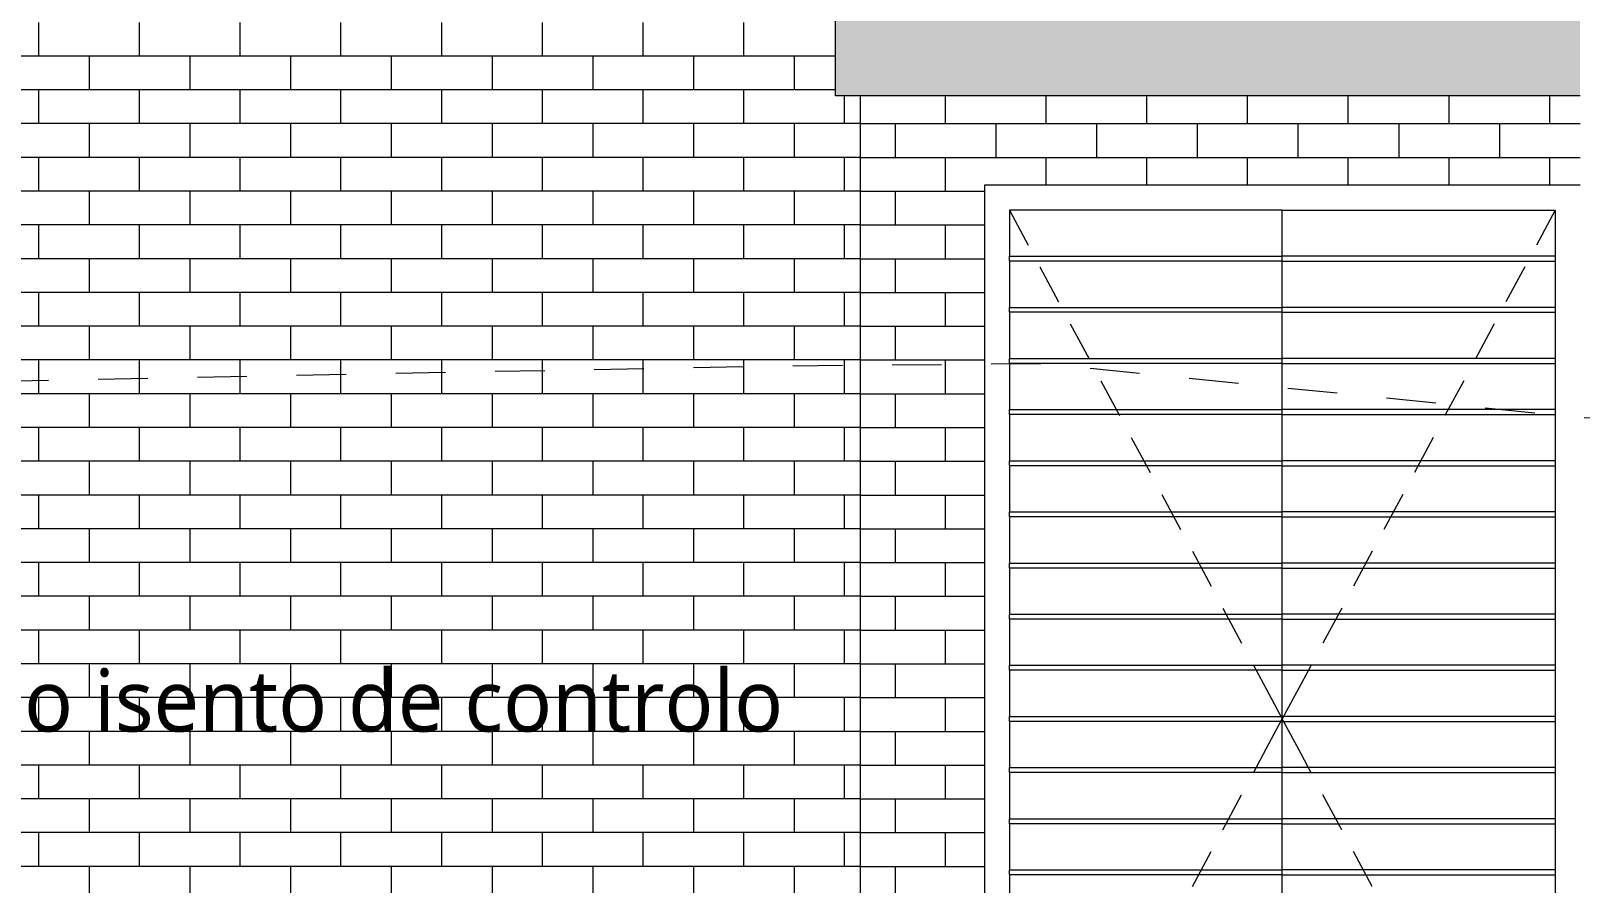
# Model space of a CAD drawing. Header units: metres. Extents: x -111189 to -108577, y -72951 to -72647.
# Drawn here: x -108987.712 to -108984.591, y -72946.713 to -72944.997 of the extents above; entities that cross this region are included whole.
import ezdxf

# ---------------------------------------------------------------- set-up
doc = ezdxf.new("R2010")
doc.units = ezdxf.units.M
doc.header["$MEASUREMENT"] = 0
doc.linetypes.add('Hidden Line', pattern=[0.13, 0.08, -0.05])
for name, color, linetype in [('00 - TEXTO GERAL', 7, 'Continuous'), ('02 - ESTRADAS', 7, 'Continuous'), ('03 - LAJES', 7, 'Continuous'), ('12 - COTAS GERAIS', 7, 'Continuous')]:
    doc.layers.add(name, color=color, linetype=linetype)
doc.styles.add('ESTILO_GERADO_2', font='malgunsl.ttf')
doc.styles.add('ESTILO_GERADO_7', font='')
doc.styles.get('ESTILO_GERADO_7').set_extended_font_data('Helvetica')
doc.dimstyles.new('ESTILO_GERADO__5', dxfattribs={"dimtxt": 0.15, "dimasz": 0.114, "dimexe": 0.18, "dimexo": 0.0625, "dimgap": 0, "dimtad": 1, "dimzin": 0, "dimdsep": 46, "dimtxsty": 'ESTILO_GERADO_7', "dimblk": 'ARROWHEAD_2', "dimblk1": 'ARROWHEAD_2', "dimblk2": 'ARROWHEAD_2', "dimcen": 0.09, "dimse1": 1, "dimse2": 1, "dimclrd": 7, "dimclre": 7, "dimclrt": 7, "dimadec": 0, "dimazin": 0, "dimtfac": 1, "dimtdec": 4, "dimtmove": 0, "dimatfit": 3, "dimfxl": 1, "dimtolj": 1, "dimtzin": 0, "dimarcsym": 0})

# ---------------------------------------------------------------- blocks, each defined once
blk = doc.blocks.new('*X567', base_point=(-108818.3944, -72944.7073))
at = {"color": 254, "linetype": 'Continuous', "lineweight": 13}
for p, q in [((-108987.6964, -72945.0473), (-108987.6964, -72944.9793)), ((-108987.4934, -72945.0473), (-108987.4934, -72944.9793)), ((-108987.2904, -72945.0473), (-108987.2904, -72944.9793)), ((-108987.0874, -72945.0473), (-108987.0874, -72944.9793)), ((-108986.8844, -72945.0473), (-108986.8844, -72944.9793)), ((-108986.6814, -72945.0473), (-108986.6814, -72944.9793)), ((-108986.4784, -72945.0473), (-108986.4784, -72944.9793)), ((-108986.2754, -72945.0473), (-108986.2754, -72944.9793)), ((-108987.6964, -72945.0473), (-108987.8994, -72945.0473)), ((-108987.4934, -72945.0473), (-108987.6964, -72945.0473)), ((-108987.5949, -72945.0473), (-108987.5949, -72945.1153)), ((-108987.2904, -72945.0473), (-108987.4934, -72945.0473)), ((-108987.3919, -72945.0473), (-108987.3919, -72945.1153)), ((-108987.0874, -72945.0473), (-108987.2904, -72945.0473)), ((-108987.1889, -72945.0473), (-108987.1889, -72945.1153)), ((-108986.8844, -72945.0473), (-108987.0874, -72945.0473)), ((-108986.9859, -72945.0473), (-108986.9859, -72945.1153)), ((-108986.6814, -72945.0473), (-108986.8844, -72945.0473)), ((-108986.7829, -72945.0473), (-108986.7829, -72945.1153)), ((-108986.4784, -72945.0473), (-108986.6814, -72945.0473)), ((-108986.5799, -72945.0473), (-108986.5799, -72945.1153)), ((-108986.2754, -72945.0473), (-108986.4784, -72945.0473)), ((-108986.3769, -72945.0473), (-108986.3769, -72945.1153)), ((-108986.0905, -72945.0473), (-108986.2754, -72945.0473)), ((-108986.1739, -72945.0473), (-108986.1739, -72945.1153)), ((-108987.6964, -72945.1153), (-108987.8994, -72945.1153)), ((-108987.4934, -72945.1153), (-108987.6964, -72945.1153)), ((-108987.6964, -72945.1833), (-108987.6964, -72945.1153)), ((-108987.2904, -72945.1153), (-108987.4934, -72945.1153)), ((-108987.4934, -72945.1833), (-108987.4934, -72945.1153)), ((-108987.0874, -72945.1153), (-108987.2904, -72945.1153)), ((-108987.2904, -72945.1833), (-108987.2904, -72945.1153)), ((-108986.8844, -72945.1153), (-108987.0874, -72945.1153)), ((-108987.0874, -72945.1833), (-108987.0874, -72945.1153)), ((-108986.6814, -72945.1153), (-108986.8844, -72945.1153)), ((-108986.8844, -72945.1833), (-108986.8844, -72945.1153)), ((-108986.4784, -72945.1153), (-108986.6814, -72945.1153)), ((-108986.6814, -72945.1833), (-108986.6814, -72945.1153)), ((-108986.2754, -72945.1153), (-108986.4784, -72945.1153)), ((-108986.4784, -72945.1833), (-108986.4784, -72945.1153)), ((-108986.0905, -72945.1153), (-108986.2754, -72945.1153)), ((-108986.2754, -72945.1833), (-108986.2754, -72945.1153)), ((-108986.0724, -72945.1833), (-108986.0724, -72945.1273)), ((-108987.6964, -72945.1833), (-108987.8994, -72945.1833)), ((-108987.4934, -72945.1833), (-108987.6964, -72945.1833)), ((-108987.5949, -72945.1833), (-108987.5949, -72945.2513)), ((-108987.2904, -72945.1833), (-108987.4934, -72945.1833)), ((-108987.3919, -72945.1833), (-108987.3919, -72945.2513)), ((-108987.0874, -72945.1833), (-108987.2904, -72945.1833)), ((-108987.1889, -72945.1833), (-108987.1889, -72945.2513)), ((-108986.8844, -72945.1833), (-108987.0874, -72945.1833)), ((-108986.9859, -72945.1833), (-108986.9859, -72945.2513)), ((-108986.6814, -72945.1833), (-108986.8844, -72945.1833)), ((-108986.7829, -72945.1833), (-108986.7829, -72945.2513)), ((-108986.4784, -72945.1833), (-108986.6814, -72945.1833)), ((-108986.5799, -72945.1833), (-108986.5799, -72945.2513)), ((-108986.2754, -72945.1833), (-108986.4784, -72945.1833)), ((-108986.3769, -72945.1833), (-108986.3769, -72945.2513)), ((-108986.0724, -72945.1833), (-108986.2754, -72945.1833)), ((-108986.1739, -72945.1833), (-108986.1739, -72945.2513)), ((-108986.0405, -72945.1833), (-108986.0724, -72945.1833)), ((-108987.6964, -72945.2513), (-108987.8994, -72945.2513)), ((-108987.4934, -72945.2513), (-108987.6964, -72945.2513)), ((-108987.6964, -72945.3193), (-108987.6964, -72945.2513)), ((-108987.2904, -72945.2513), (-108987.4934, -72945.2513)), ((-108987.4934, -72945.3193), (-108987.4934, -72945.2513)), ((-108987.0874, -72945.2513), (-108987.2904, -72945.2513)), ((-108987.2904, -72945.3193), (-108987.2904, -72945.2513)), ((-108986.8844, -72945.2513), (-108987.0874, -72945.2513)), ((-108987.0874, -72945.3193), (-108987.0874, -72945.2513)), ((-108986.6814, -72945.2513), (-108986.8844, -72945.2513)), ((-108986.8844, -72945.3193), (-108986.8844, -72945.2513)), ((-108986.4784, -72945.2513), (-108986.6814, -72945.2513)), ((-108986.6814, -72945.3193), (-108986.6814, -72945.2513)), ((-108986.2754, -72945.2513), (-108986.4784, -72945.2513)), ((-108986.4784, -72945.3193), (-108986.4784, -72945.2513)), ((-108986.0724, -72945.2513), (-108986.2754, -72945.2513)), ((-108986.2754, -72945.3193), (-108986.2754, -72945.2513)), ((-108986.0405, -72945.2513), (-108986.0724, -72945.2513)), ((-108986.0724, -72945.3193), (-108986.0724, -72945.2513)), ((-108987.6964, -72945.3193), (-108987.8994, -72945.3193)), ((-108987.4934, -72945.3193), (-108987.6964, -72945.3193)), ((-108987.5949, -72945.3193), (-108987.5949, -72945.3873)), ((-108987.2904, -72945.3193), (-108987.4934, -72945.3193)), ((-108987.3919, -72945.3193), (-108987.3919, -72945.3873)), ((-108987.0874, -72945.3193), (-108987.2904, -72945.3193)), ((-108987.1889, -72945.3193), (-108987.1889, -72945.3873)), ((-108986.8844, -72945.3193), (-108987.0874, -72945.3193)), ((-108986.9859, -72945.3193), (-108986.9859, -72945.3873)), ((-108986.6814, -72945.3193), (-108986.8844, -72945.3193)), ((-108986.7829, -72945.3193), (-108986.7829, -72945.3873)), ((-108986.4784, -72945.3193), (-108986.6814, -72945.3193)), ((-108986.5799, -72945.3193), (-108986.5799, -72945.3873)), ((-108986.2754, -72945.3193), (-108986.4784, -72945.3193)), ((-108986.3769, -72945.3193), (-108986.3769, -72945.3873)), ((-108986.0724, -72945.3193), (-108986.2754, -72945.3193)), ((-108986.1739, -72945.3193), (-108986.1739, -72945.3873)), ((-108986.0405, -72945.3193), (-108986.0724, -72945.3193)), ((-108987.6964, -72945.3873), (-108987.8994, -72945.3873)), ((-108987.4934, -72945.3873), (-108987.6964, -72945.3873)), ((-108987.6964, -72945.4553), (-108987.6964, -72945.3873)), ((-108987.2904, -72945.3873), (-108987.4934, -72945.3873)), ((-108987.4934, -72945.4553), (-108987.4934, -72945.3873)), ((-108987.0874, -72945.3873), (-108987.2904, -72945.3873)), ((-108987.2904, -72945.4553), (-108987.2904, -72945.3873)), ((-108986.8844, -72945.3873), (-108987.0874, -72945.3873)), ((-108987.0874, -72945.4553), (-108987.0874, -72945.3873)), ((-108986.6814, -72945.3873), (-108986.8844, -72945.3873)), ((-108986.8844, -72945.4553), (-108986.8844, -72945.3873)), ((-108986.4784, -72945.3873), (-108986.6814, -72945.3873)), ((-108986.6814, -72945.4553), (-108986.6814, -72945.3873)), ((-108986.2754, -72945.3873), (-108986.4784, -72945.3873)), ((-108986.4784, -72945.4553), (-108986.4784, -72945.3873)), ((-108986.0724, -72945.3873), (-108986.2754, -72945.3873)), ((-108986.2754, -72945.4553), (-108986.2754, -72945.3873)), ((-108986.0405, -72945.3873), (-108986.0724, -72945.3873)), ((-108986.0724, -72945.4553), (-108986.0724, -72945.3873)), ((-108987.6964, -72945.4553), (-108987.8994, -72945.4553)), ((-108987.4934, -72945.4553), (-108987.6964, -72945.4553)), ((-108987.5949, -72945.4553), (-108987.5949, -72945.5233)), ((-108987.2904, -72945.4553), (-108987.4934, -72945.4553)), ((-108987.3919, -72945.4553), (-108987.3919, -72945.5233)), ((-108987.0874, -72945.4553), (-108987.2904, -72945.4553)), ((-108987.1889, -72945.4553), (-108987.1889, -72945.5233)), ((-108986.8844, -72945.4553), (-108987.0874, -72945.4553)), ((-108986.9859, -72945.4553), (-108986.9859, -72945.5233)), ((-108986.6814, -72945.4553), (-108986.8844, -72945.4553)), ((-108986.7829, -72945.4553), (-108986.7829, -72945.5233)), ((-108986.4784, -72945.4553), (-108986.6814, -72945.4553)), ((-108986.5799, -72945.4553), (-108986.5799, -72945.5233)), ((-108986.2754, -72945.4553), (-108986.4784, -72945.4553)), ((-108986.3769, -72945.4553), (-108986.3769, -72945.5233)), ((-108986.0724, -72945.4553), (-108986.2754, -72945.4553)), ((-108986.1739, -72945.4553), (-108986.1739, -72945.5233)), ((-108986.0405, -72945.4553), (-108986.0724, -72945.4553)), ((-108987.6964, -72945.5233), (-108987.8994, -72945.5233)), ((-108987.4934, -72945.5233), (-108987.6964, -72945.5233)), ((-108987.6964, -72945.5913), (-108987.6964, -72945.5233)), ((-108987.2904, -72945.5233), (-108987.4934, -72945.5233)), ((-108987.4934, -72945.5913), (-108987.4934, -72945.5233)), ((-108987.0874, -72945.5233), (-108987.2904, -72945.5233)), ((-108987.2904, -72945.5913), (-108987.2904, -72945.5233)), ((-108986.8844, -72945.5233), (-108987.0874, -72945.5233)), ((-108987.0874, -72945.5913), (-108987.0874, -72945.5233)), ((-108986.6814, -72945.5233), (-108986.8844, -72945.5233)), ((-108986.8844, -72945.5913), (-108986.8844, -72945.5233)), ((-108986.4784, -72945.5233), (-108986.6814, -72945.5233)), ((-108986.6814, -72945.5913), (-108986.6814, -72945.5233)), ((-108986.2754, -72945.5233), (-108986.4784, -72945.5233)), ((-108986.4784, -72945.5913), (-108986.4784, -72945.5233)), ((-108986.0724, -72945.5233), (-108986.2754, -72945.5233)), ((-108986.2754, -72945.5913), (-108986.2754, -72945.5233)), ((-108986.0405, -72945.5233), (-108986.0724, -72945.5233)), ((-108986.0724, -72945.5913), (-108986.0724, -72945.5233)), ((-108987.6964, -72945.5913), (-108987.8994, -72945.5913)), ((-108987.4934, -72945.5913), (-108987.6964, -72945.5913)), ((-108987.5949, -72945.5913), (-108987.5949, -72945.6593)), ((-108987.2904, -72945.5913), (-108987.4934, -72945.5913)), ((-108987.3919, -72945.5913), (-108987.3919, -72945.6593)), ((-108987.0874, -72945.5913), (-108987.2904, -72945.5913)), ((-108987.1889, -72945.5913), (-108987.1889, -72945.6593)), ((-108986.8844, -72945.5913), (-108987.0874, -72945.5913)), ((-108986.9859, -72945.5913), (-108986.9859, -72945.6593)), ((-108986.6814, -72945.5913), (-108986.8844, -72945.5913)), ((-108986.7829, -72945.5913), (-108986.7829, -72945.6593)), ((-108986.4784, -72945.5913), (-108986.6814, -72945.5913)), ((-108986.5799, -72945.5913), (-108986.5799, -72945.6593)), ((-108986.2754, -72945.5913), (-108986.4784, -72945.5913)), ((-108986.3769, -72945.5913), (-108986.3769, -72945.6593)), ((-108986.0724, -72945.5913), (-108986.2754, -72945.5913)), ((-108986.1739, -72945.5913), (-108986.1739, -72945.6593)), ((-108986.0405, -72945.5913), (-108986.0724, -72945.5913)), ((-108987.6964, -72945.6593), (-108987.8994, -72945.6593)), ((-108987.4934, -72945.6593), (-108987.6964, -72945.6593)), ((-108987.6964, -72945.7273), (-108987.6964, -72945.6593)), ((-108987.2904, -72945.6593), (-108987.4934, -72945.6593)), ((-108987.4934, -72945.7273), (-108987.4934, -72945.6593)), ((-108987.0874, -72945.6593), (-108987.2904, -72945.6593)), ((-108987.2904, -72945.7273), (-108987.2904, -72945.6593)), ((-108986.8844, -72945.6593), (-108987.0874, -72945.6593)), ((-108987.0874, -72945.7273), (-108987.0874, -72945.6593)), ((-108986.6814, -72945.6593), (-108986.8844, -72945.6593)), ((-108986.8844, -72945.7273), (-108986.8844, -72945.6593)), ((-108986.4784, -72945.6593), (-108986.6814, -72945.6593)), ((-108986.6814, -72945.7273), (-108986.6814, -72945.6593)), ((-108986.2754, -72945.6593), (-108986.4784, -72945.6593)), ((-108986.4784, -72945.7273), (-108986.4784, -72945.6593)), ((-108986.0724, -72945.6593), (-108986.2754, -72945.6593)), ((-108986.2754, -72945.7273), (-108986.2754, -72945.6593)), ((-108986.0405, -72945.6593), (-108986.0724, -72945.6593)), ((-108986.0724, -72945.7273), (-108986.0724, -72945.6593)), ((-108987.6964, -72945.7273), (-108987.8994, -72945.7273)), ((-108987.4934, -72945.7273), (-108987.6964, -72945.7273)), ((-108987.5949, -72945.7273), (-108987.5949, -72945.7953)), ((-108987.2904, -72945.7273), (-108987.4934, -72945.7273)), ((-108987.3919, -72945.7273), (-108987.3919, -72945.7953)), ((-108987.0874, -72945.7273), (-108987.2904, -72945.7273)), ((-108987.1889, -72945.7273), (-108987.1889, -72945.7953)), ((-108986.8844, -72945.7273), (-108987.0874, -72945.7273)), ((-108986.9859, -72945.7273), (-108986.9859, -72945.7953)), ((-108986.6814, -72945.7273), (-108986.8844, -72945.7273)), ((-108986.7829, -72945.7273), (-108986.7829, -72945.7953)), ((-108986.4784, -72945.7273), (-108986.6814, -72945.7273)), ((-108986.5799, -72945.7273), (-108986.5799, -72945.7953)), ((-108986.2754, -72945.7273), (-108986.4784, -72945.7273)), ((-108986.3769, -72945.7273), (-108986.3769, -72945.7953)), ((-108986.0724, -72945.7273), (-108986.2754, -72945.7273)), ((-108986.1739, -72945.7273), (-108986.1739, -72945.7953)), ((-108986.0405, -72945.7273), (-108986.0724, -72945.7273)), ((-108987.6964, -72945.7953), (-108987.8994, -72945.7953)), ((-108987.4934, -72945.7953), (-108987.6964, -72945.7953)), ((-108987.6964, -72945.8633), (-108987.6964, -72945.7953)), ((-108987.2904, -72945.7953), (-108987.4934, -72945.7953)), ((-108987.4934, -72945.8633), (-108987.4934, -72945.7953)), ((-108987.0874, -72945.7953), (-108987.2904, -72945.7953)), ((-108987.2904, -72945.8633), (-108987.2904, -72945.7953)), ((-108986.8844, -72945.7953), (-108987.0874, -72945.7953)), ((-108987.0874, -72945.8633), (-108987.0874, -72945.7953)), ((-108986.6814, -72945.7953), (-108986.8844, -72945.7953)), ((-108986.8844, -72945.8633), (-108986.8844, -72945.7953)), ((-108986.4784, -72945.7953), (-108986.6814, -72945.7953)), ((-108986.6814, -72945.8633), (-108986.6814, -72945.7953)), ((-108986.2754, -72945.7953), (-108986.4784, -72945.7953)), ((-108986.4784, -72945.8633), (-108986.4784, -72945.7953)), ((-108986.0724, -72945.7953), (-108986.2754, -72945.7953)), ((-108986.2754, -72945.8633), (-108986.2754, -72945.7953)), ((-108986.0405, -72945.7953), (-108986.0724, -72945.7953)), ((-108986.0724, -72945.8633), (-108986.0724, -72945.7953)), ((-108987.6964, -72945.8633), (-108987.8994, -72945.8633)), ((-108987.4934, -72945.8633), (-108987.6964, -72945.8633)), ((-108987.5949, -72945.8633), (-108987.5949, -72945.9313)), ((-108987.2904, -72945.8633), (-108987.4934, -72945.8633)), ((-108987.3919, -72945.8633), (-108987.3919, -72945.9313)), ((-108987.0874, -72945.8633), (-108987.2904, -72945.8633)), ((-108987.1889, -72945.8633), (-108987.1889, -72945.9313)), ((-108986.8844, -72945.8633), (-108987.0874, -72945.8633)), ((-108986.9859, -72945.8633), (-108986.9859, -72945.9313)), ((-108986.6814, -72945.8633), (-108986.8844, -72945.8633)), ((-108986.7829, -72945.8633), (-108986.7829, -72945.9313)), ((-108986.4784, -72945.8633), (-108986.6814, -72945.8633)), ((-108986.5799, -72945.8633), (-108986.5799, -72945.9313)), ((-108986.2754, -72945.8633), (-108986.4784, -72945.8633)), ((-108986.3769, -72945.8633), (-108986.3769, -72945.9313)), ((-108986.0724, -72945.8633), (-108986.2754, -72945.8633)), ((-108986.1739, -72945.8633), (-108986.1739, -72945.9313)), ((-108986.0405, -72945.8633), (-108986.0724, -72945.8633)), ((-108987.6964, -72945.9313), (-108987.8994, -72945.9313)), ((-108987.4934, -72945.9313), (-108987.6964, -72945.9313)), ((-108987.6964, -72945.9993), (-108987.6964, -72945.9313)), ((-108987.2904, -72945.9313), (-108987.4934, -72945.9313)), ((-108987.4934, -72945.9993), (-108987.4934, -72945.9313)), ((-108987.0874, -72945.9313), (-108987.2904, -72945.9313)), ((-108987.2904, -72945.9993), (-108987.2904, -72945.9313)), ((-108986.8844, -72945.9313), (-108987.0874, -72945.9313)), ((-108987.0874, -72945.9993), (-108987.0874, -72945.9313)), ((-108986.6814, -72945.9313), (-108986.8844, -72945.9313)), ((-108986.8844, -72945.9993), (-108986.8844, -72945.9313)), ((-108986.4784, -72945.9313), (-108986.6814, -72945.9313)), ((-108986.6814, -72945.9993), (-108986.6814, -72945.9313)), ((-108986.2754, -72945.9313), (-108986.4784, -72945.9313)), ((-108986.4784, -72945.9993), (-108986.4784, -72945.9313)), ((-108986.0724, -72945.9313), (-108986.2754, -72945.9313)), ((-108986.2754, -72945.9993), (-108986.2754, -72945.9313)), ((-108986.0405, -72945.9313), (-108986.0724, -72945.9313)), ((-108986.0724, -72945.9993), (-108986.0724, -72945.9313)), ((-108987.6964, -72945.9993), (-108987.8994, -72945.9993)), ((-108987.4934, -72945.9993), (-108987.6964, -72945.9993)), ((-108987.5949, -72945.9993), (-108987.5949, -72946.0673)), ((-108987.2904, -72945.9993), (-108987.4934, -72945.9993)), ((-108987.3919, -72945.9993), (-108987.3919, -72946.0673)), ((-108987.0874, -72945.9993), (-108987.2904, -72945.9993)), ((-108987.1889, -72945.9993), (-108987.1889, -72946.0673)), ((-108986.8844, -72945.9993), (-108987.0874, -72945.9993)), ((-108986.9859, -72945.9993), (-108986.9859, -72946.0673)), ((-108986.6814, -72945.9993), (-108986.8844, -72945.9993)), ((-108986.7829, -72945.9993), (-108986.7829, -72946.0673)), ((-108986.4784, -72945.9993), (-108986.6814, -72945.9993)), ((-108986.5799, -72945.9993), (-108986.5799, -72946.0673)), ((-108986.2754, -72945.9993), (-108986.4784, -72945.9993)), ((-108986.3769, -72945.9993), (-108986.3769, -72946.0673)), ((-108986.0724, -72945.9993), (-108986.2754, -72945.9993)), ((-108986.1739, -72945.9993), (-108986.1739, -72946.0673)), ((-108986.0405, -72945.9993), (-108986.0724, -72945.9993)), ((-108987.6964, -72946.0673), (-108987.8994, -72946.0673)), ((-108987.4934, -72946.0673), (-108987.6964, -72946.0673)), ((-108987.6964, -72946.1353), (-108987.6964, -72946.0673)), ((-108987.2904, -72946.0673), (-108987.4934, -72946.0673)), ((-108987.4934, -72946.1353), (-108987.4934, -72946.0673)), ((-108987.0874, -72946.0673), (-108987.2904, -72946.0673)), ((-108987.2904, -72946.1353), (-108987.2904, -72946.0673)), ((-108986.8844, -72946.0673), (-108987.0874, -72946.0673)), ((-108987.0874, -72946.1353), (-108987.0874, -72946.0673)), ((-108986.6814, -72946.0673), (-108986.8844, -72946.0673)), ((-108986.8844, -72946.1353), (-108986.8844, -72946.0673)), ((-108986.4784, -72946.0673), (-108986.6814, -72946.0673)), ((-108986.6814, -72946.1353), (-108986.6814, -72946.0673)), ((-108986.2754, -72946.0673), (-108986.4784, -72946.0673)), ((-108986.4784, -72946.1353), (-108986.4784, -72946.0673)), ((-108986.0724, -72946.0673), (-108986.2754, -72946.0673)), ((-108986.2754, -72946.1353), (-108986.2754, -72946.0673)), ((-108986.0405, -72946.0673), (-108986.0724, -72946.0673)), ((-108986.0724, -72946.1353), (-108986.0724, -72946.0673)), ((-108987.6964, -72946.1353), (-108987.8994, -72946.1353)), ((-108987.4934, -72946.1353), (-108987.6964, -72946.1353)), ((-108987.5949, -72946.1353), (-108987.5949, -72946.2033)), ((-108987.2904, -72946.1353), (-108987.4934, -72946.1353)), ((-108987.3919, -72946.1353), (-108987.3919, -72946.2033)), ((-108987.0874, -72946.1353), (-108987.2904, -72946.1353)), ((-108987.1889, -72946.1353), (-108987.1889, -72946.2033)), ((-108986.8844, -72946.1353), (-108987.0874, -72946.1353)), ((-108986.9859, -72946.1353), (-108986.9859, -72946.2033)), ((-108986.6814, -72946.1353), (-108986.8844, -72946.1353)), ((-108986.7829, -72946.1353), (-108986.7829, -72946.2033)), ((-108986.4784, -72946.1353), (-108986.6814, -72946.1353)), ((-108986.5799, -72946.1353), (-108986.5799, -72946.2033)), ((-108986.2754, -72946.1353), (-108986.4784, -72946.1353)), ((-108986.3769, -72946.1353), (-108986.3769, -72946.2033)), ((-108986.0724, -72946.1353), (-108986.2754, -72946.1353)), ((-108986.1739, -72946.1353), (-108986.1739, -72946.2033)), ((-108986.0405, -72946.1353), (-108986.0724, -72946.1353)), ((-108987.6964, -72946.2033), (-108987.8994, -72946.2033)), ((-108987.4934, -72946.2033), (-108987.6964, -72946.2033)), ((-108987.6964, -72946.2713), (-108987.6964, -72946.2033)), ((-108987.2904, -72946.2033), (-108987.4934, -72946.2033)), ((-108987.4934, -72946.2713), (-108987.4934, -72946.2033)), ((-108987.0874, -72946.2033), (-108987.2904, -72946.2033)), ((-108987.2904, -72946.2713), (-108987.2904, -72946.2033)), ((-108986.8844, -72946.2033), (-108987.0874, -72946.2033)), ((-108987.0874, -72946.2713), (-108987.0874, -72946.2033)), ((-108986.6814, -72946.2033), (-108986.8844, -72946.2033)), ((-108986.8844, -72946.2713), (-108986.8844, -72946.2033)), ((-108986.4784, -72946.2033), (-108986.6814, -72946.2033)), ((-108986.6814, -72946.2713), (-108986.6814, -72946.2033)), ((-108986.2754, -72946.2033), (-108986.4784, -72946.2033)), ((-108986.4784, -72946.2713), (-108986.4784, -72946.2033)), ((-108986.0724, -72946.2033), (-108986.2754, -72946.2033)), ((-108986.2754, -72946.2713), (-108986.2754, -72946.2033)), ((-108986.0405, -72946.2033), (-108986.0724, -72946.2033)), ((-108986.0724, -72946.2713), (-108986.0724, -72946.2033)), ((-108987.6964, -72946.2713), (-108987.8994, -72946.2713)), ((-108987.4934, -72946.2713), (-108987.6964, -72946.2713)), ((-108987.5949, -72946.2713), (-108987.5949, -72946.3393)), ((-108987.2904, -72946.2713), (-108987.4934, -72946.2713)), ((-108987.3919, -72946.2713), (-108987.3919, -72946.3393)), ((-108987.0874, -72946.2713), (-108987.2904, -72946.2713)), ((-108987.1889, -72946.2713), (-108987.1889, -72946.3393)), ((-108986.8844, -72946.2713), (-108987.0874, -72946.2713)), ((-108986.9859, -72946.2713), (-108986.9859, -72946.3393)), ((-108986.6814, -72946.2713), (-108986.8844, -72946.2713)), ((-108986.7829, -72946.2713), (-108986.7829, -72946.3393)), ((-108986.4784, -72946.2713), (-108986.6814, -72946.2713)), ((-108986.5799, -72946.2713), (-108986.5799, -72946.3393)), ((-108986.2754, -72946.2713), (-108986.4784, -72946.2713)), ((-108986.3769, -72946.2713), (-108986.3769, -72946.3393)), ((-108986.0724, -72946.2713), (-108986.2754, -72946.2713)), ((-108986.1739, -72946.2713), (-108986.1739, -72946.3393)), ((-108986.0405, -72946.2713), (-108986.0724, -72946.2713)), ((-108987.6964, -72946.3393), (-108987.8994, -72946.3393)), ((-108987.4934, -72946.3393), (-108987.6964, -72946.3393)), ((-108987.6964, -72946.4073), (-108987.6964, -72946.3393)), ((-108987.2904, -72946.3393), (-108987.4934, -72946.3393)), ((-108987.4934, -72946.4073), (-108987.4934, -72946.3393)), ((-108987.0874, -72946.3393), (-108987.2904, -72946.3393)), ((-108987.2904, -72946.4073), (-108987.2904, -72946.3393)), ((-108986.8844, -72946.3393), (-108987.0874, -72946.3393)), ((-108987.0874, -72946.4073), (-108987.0874, -72946.3393)), ((-108986.6814, -72946.3393), (-108986.8844, -72946.3393)), ((-108986.8844, -72946.4073), (-108986.8844, -72946.3393)), ((-108986.4784, -72946.3393), (-108986.6814, -72946.3393)), ((-108986.6814, -72946.4073), (-108986.6814, -72946.3393)), ((-108986.2754, -72946.3393), (-108986.4784, -72946.3393)), ((-108986.4784, -72946.4073), (-108986.4784, -72946.3393)), ((-108986.0724, -72946.3393), (-108986.2754, -72946.3393)), ((-108986.2754, -72946.4073), (-108986.2754, -72946.3393)), ((-108986.0405, -72946.3393), (-108986.0724, -72946.3393)), ((-108986.0724, -72946.4073), (-108986.0724, -72946.3393)), ((-108987.6964, -72946.4073), (-108987.8994, -72946.4073)), ((-108987.4934, -72946.4073), (-108987.6964, -72946.4073)), ((-108987.5949, -72946.4073), (-108987.5949, -72946.4753)), ((-108987.2904, -72946.4073), (-108987.4934, -72946.4073)), ((-108987.3919, -72946.4073), (-108987.3919, -72946.4753)), ((-108987.0874, -72946.4073), (-108987.2904, -72946.4073)), ((-108987.1889, -72946.4073), (-108987.1889, -72946.4753)), ((-108986.8844, -72946.4073), (-108987.0874, -72946.4073)), ((-108986.9859, -72946.4073), (-108986.9859, -72946.4753)), ((-108986.6814, -72946.4073), (-108986.8844, -72946.4073)), ((-108986.7829, -72946.4073), (-108986.7829, -72946.4753)), ((-108986.4784, -72946.4073), (-108986.6814, -72946.4073)), ((-108986.5799, -72946.4073), (-108986.5799, -72946.4753)), ((-108986.2754, -72946.4073), (-108986.4784, -72946.4073)), ((-108986.3769, -72946.4073), (-108986.3769, -72946.4753)), ((-108986.0724, -72946.4073), (-108986.2754, -72946.4073)), ((-108986.1739, -72946.4073), (-108986.1739, -72946.4753)), ((-108986.0405, -72946.4073), (-108986.0724, -72946.4073)), ((-108987.6964, -72946.4753), (-108987.8994, -72946.4753)), ((-108987.4934, -72946.4753), (-108987.6964, -72946.4753)), ((-108987.6964, -72946.5433), (-108987.6964, -72946.4753)), ((-108987.2904, -72946.4753), (-108987.4934, -72946.4753)), ((-108987.4934, -72946.5433), (-108987.4934, -72946.4753)), ((-108987.0874, -72946.4753), (-108987.2904, -72946.4753)), ((-108987.2904, -72946.5433), (-108987.2904, -72946.4753)), ((-108986.8844, -72946.4753), (-108987.0874, -72946.4753)), ((-108987.0874, -72946.5433), (-108987.0874, -72946.4753)), ((-108986.6814, -72946.4753), (-108986.8844, -72946.4753)), ((-108986.8844, -72946.5433), (-108986.8844, -72946.4753)), ((-108986.4784, -72946.4753), (-108986.6814, -72946.4753)), ((-108986.6814, -72946.5433), (-108986.6814, -72946.4753)), ((-108986.2754, -72946.4753), (-108986.4784, -72946.4753)), ((-108986.4784, -72946.5433), (-108986.4784, -72946.4753)), ((-108986.0724, -72946.4753), (-108986.2754, -72946.4753)), ((-108986.2754, -72946.5433), (-108986.2754, -72946.4753)), ((-108986.0405, -72946.4753), (-108986.0724, -72946.4753)), ((-108986.0724, -72946.5433), (-108986.0724, -72946.4753)), ((-108987.6964, -72946.5433), (-108987.8994, -72946.5433)), ((-108987.4934, -72946.5433), (-108987.6964, -72946.5433)), ((-108987.5949, -72946.5433), (-108987.5949, -72946.6113)), ((-108987.2904, -72946.5433), (-108987.4934, -72946.5433)), ((-108987.3919, -72946.5433), (-108987.3919, -72946.6113)), ((-108987.0874, -72946.5433), (-108987.2904, -72946.5433)), ((-108987.1889, -72946.5433), (-108987.1889, -72946.6113)), ((-108986.8844, -72946.5433), (-108987.0874, -72946.5433)), ((-108986.9859, -72946.5433), (-108986.9859, -72946.6113)), ((-108986.6814, -72946.5433), (-108986.8844, -72946.5433)), ((-108986.7829, -72946.5433), (-108986.7829, -72946.6113)), ((-108986.4784, -72946.5433), (-108986.6814, -72946.5433)), ((-108986.5799, -72946.5433), (-108986.5799, -72946.6113)), ((-108986.2754, -72946.5433), (-108986.4784, -72946.5433)), ((-108986.3769, -72946.5433), (-108986.3769, -72946.6113)), ((-108986.0724, -72946.5433), (-108986.2754, -72946.5433)), ((-108986.1739, -72946.5433), (-108986.1739, -72946.6113)), ((-108986.0405, -72946.5433), (-108986.0724, -72946.5433)), ((-108987.6964, -72946.6113), (-108987.8994, -72946.6113)), ((-108987.4934, -72946.6113), (-108987.6964, -72946.6113)), ((-108987.6964, -72946.6793), (-108987.6964, -72946.6113)), ((-108987.2904, -72946.6113), (-108987.4934, -72946.6113)), ((-108987.4934, -72946.6793), (-108987.4934, -72946.6113)), ((-108987.0874, -72946.6113), (-108987.2904, -72946.6113)), ((-108987.2904, -72946.6793), (-108987.2904, -72946.6113)), ((-108986.8844, -72946.6113), (-108987.0874, -72946.6113)), ((-108987.0874, -72946.6793), (-108987.0874, -72946.6113)), ((-108986.6814, -72946.6113), (-108986.8844, -72946.6113)), ((-108986.8844, -72946.6793), (-108986.8844, -72946.6113)), ((-108986.4784, -72946.6113), (-108986.6814, -72946.6113)), ((-108986.6814, -72946.6793), (-108986.6814, -72946.6113)), ((-108986.2754, -72946.6113), (-108986.4784, -72946.6113)), ((-108986.4784, -72946.6793), (-108986.4784, -72946.6113)), ((-108986.0724, -72946.6113), (-108986.2754, -72946.6113)), ((-108986.2754, -72946.6793), (-108986.2754, -72946.6113)), ((-108986.0405, -72946.6113), (-108986.0724, -72946.6113)), ((-108986.0724, -72946.6793), (-108986.0724, -72946.6113)), ((-108987.6964, -72946.6793), (-108987.8994, -72946.6793)), ((-108987.4934, -72946.6793), (-108987.6964, -72946.6793)), ((-108987.5949, -72946.6793), (-108987.5949, -72946.7473)), ((-108987.2904, -72946.6793), (-108987.4934, -72946.6793)), ((-108987.3919, -72946.6793), (-108987.3919, -72946.7473)), ((-108987.0874, -72946.6793), (-108987.2904, -72946.6793)), ((-108987.1889, -72946.6793), (-108987.1889, -72946.7473)), ((-108986.8844, -72946.6793), (-108987.0874, -72946.6793)), ((-108986.9859, -72946.6793), (-108986.9859, -72946.7473)), ((-108986.6814, -72946.6793), (-108986.8844, -72946.6793)), ((-108986.7829, -72946.6793), (-108986.7829, -72946.7473)), ((-108986.4784, -72946.6793), (-108986.6814, -72946.6793)), ((-108986.5799, -72946.6793), (-108986.5799, -72946.7473)), ((-108986.2754, -72946.6793), (-108986.4784, -72946.6793)), ((-108986.3769, -72946.6793), (-108986.3769, -72946.7473)), ((-108986.0724, -72946.6793), (-108986.2754, -72946.6793)), ((-108986.1739, -72946.6793), (-108986.1739, -72946.7473)), ((-108986.0405, -72946.6793), (-108986.0724, -72946.6793))]:
    blk.add_line(p, q, dxfattribs=at)
blk = doc.blocks.new('Corte Elem_81_1', base_point=(-108818.3944, -72944.7073))
at = {"lineweight": 0}
blk.add_blockref('*X567', (-108818.3944, -72944.7073), dxfattribs=at)
blk = doc.blocks.new('Corte Elem_164_1', base_point=(-108818.3944, -72944.7073))
at = {"layer": '03 - LAJES', "linetype": 'Continuous', "lineweight": 13}
blk.add_hatch(color=251, dxfattribs=at).paths.add_polyline_path([(-108986.0905, -72945.1273), (-108984.5905, -72945.1273), (-108984.5905, -72944.7273), (-108986.0905, -72944.7273)])
at = {"layer": '03 - LAJES', "color": 7, "linetype": 'Continuous', "lineweight": 20}
for p, q in [((-108986.0905, -72945.1273), (-108986.0905, -72944.7273)), ((-108986.0905, -72944.7273), (-108984.6005, -72944.7273)), ((-108984.5905, -72945.1273), (-108986.0905, -72945.1273))]:
    blk.add_line(p, q, dxfattribs=at)
blk = doc.blocks.new('*X654', base_point=(-108818.3944, -72944.7073))
at = {"color": 254, "linetype": 'Continuous', "lineweight": 13}
for p, q in [((-108985.8694, -72945.1833), (-108985.8694, -72945.1273)), ((-108986.0405, -72945.1833), (-108985.8694, -72945.1833)), ((-108985.9709, -72945.1833), (-108985.9709, -72945.2513)), ((-108985.8694, -72945.1833), (-108985.7905, -72945.1833)), ((-108986.0405, -72945.2513), (-108985.8694, -72945.2513)), ((-108985.8694, -72945.2513), (-108985.7905, -72945.2513)), ((-108985.8694, -72945.3193), (-108985.8694, -72945.2513)), ((-108986.0405, -72945.3193), (-108985.8694, -72945.3193)), ((-108985.9709, -72945.3193), (-108985.9709, -72945.3873)), ((-108985.8694, -72945.3193), (-108985.7905, -72945.3193)), ((-108986.0405, -72945.3873), (-108985.8694, -72945.3873)), ((-108985.8694, -72945.3873), (-108985.7905, -72945.3873)), ((-108985.8694, -72945.4553), (-108985.8694, -72945.3873)), ((-108986.0405, -72945.4553), (-108985.8694, -72945.4553)), ((-108985.9709, -72945.4553), (-108985.9709, -72945.5233)), ((-108985.8694, -72945.4553), (-108985.7905, -72945.4553)), ((-108986.0405, -72945.5233), (-108985.8694, -72945.5233)), ((-108985.8694, -72945.5233), (-108985.7905, -72945.5233)), ((-108985.8694, -72945.5913), (-108985.8694, -72945.5233)), ((-108986.0405, -72945.5913), (-108985.8694, -72945.5913)), ((-108985.9709, -72945.5913), (-108985.9709, -72945.6593)), ((-108985.8694, -72945.5913), (-108985.7905, -72945.5913)), ((-108986.0405, -72945.6593), (-108985.8694, -72945.6593)), ((-108985.8694, -72945.6593), (-108985.7905, -72945.6593)), ((-108985.8694, -72945.7273), (-108985.8694, -72945.6593)), ((-108986.0405, -72945.7273), (-108985.8694, -72945.7273)), ((-108985.9709, -72945.7273), (-108985.9709, -72945.7953)), ((-108985.8694, -72945.7273), (-108985.7905, -72945.7273)), ((-108986.0405, -72945.7953), (-108985.8694, -72945.7953)), ((-108985.8694, -72945.7953), (-108985.7905, -72945.7953)), ((-108985.8694, -72945.8633), (-108985.8694, -72945.7953)), ((-108986.0405, -72945.8633), (-108985.8694, -72945.8633)), ((-108985.9709, -72945.8633), (-108985.9709, -72945.9313)), ((-108985.8694, -72945.8633), (-108985.7905, -72945.8633)), ((-108986.0405, -72945.9313), (-108985.8694, -72945.9313)), ((-108985.8694, -72945.9313), (-108985.7905, -72945.9313)), ((-108985.8694, -72945.9993), (-108985.8694, -72945.9313)), ((-108986.0405, -72945.9993), (-108985.8694, -72945.9993)), ((-108985.9709, -72945.9993), (-108985.9709, -72946.0673)), ((-108985.8694, -72945.9993), (-108985.7905, -72945.9993)), ((-108986.0405, -72946.0673), (-108985.8694, -72946.0673)), ((-108985.8694, -72946.0673), (-108985.7905, -72946.0673)), ((-108985.8694, -72946.1353), (-108985.8694, -72946.0673)), ((-108986.0405, -72946.1353), (-108985.8694, -72946.1353)), ((-108985.9709, -72946.1353), (-108985.9709, -72946.2033)), ((-108985.8694, -72946.1353), (-108985.7905, -72946.1353)), ((-108986.0405, -72946.2033), (-108985.8694, -72946.2033)), ((-108985.8694, -72946.2033), (-108985.7905, -72946.2033)), ((-108985.8694, -72946.2713), (-108985.8694, -72946.2033)), ((-108986.0405, -72946.2713), (-108985.8694, -72946.2713)), ((-108985.9709, -72946.2713), (-108985.9709, -72946.3393)), ((-108985.8694, -72946.2713), (-108985.7905, -72946.2713)), ((-108986.0405, -72946.3393), (-108985.8694, -72946.3393)), ((-108985.8694, -72946.3393), (-108985.7905, -72946.3393)), ((-108985.8694, -72946.4073), (-108985.8694, -72946.3393)), ((-108986.0405, -72946.4073), (-108985.8694, -72946.4073)), ((-108985.9709, -72946.4073), (-108985.9709, -72946.4753)), ((-108985.8694, -72946.4073), (-108985.7905, -72946.4073)), ((-108986.0405, -72946.4753), (-108985.8694, -72946.4753)), ((-108985.8694, -72946.4753), (-108985.7905, -72946.4753)), ((-108985.8694, -72946.5433), (-108985.8694, -72946.4753)), ((-108986.0405, -72946.5433), (-108985.8694, -72946.5433)), ((-108985.9709, -72946.5433), (-108985.9709, -72946.6113)), ((-108985.8694, -72946.5433), (-108985.7905, -72946.5433)), ((-108986.0405, -72946.6113), (-108985.8694, -72946.6113)), ((-108985.8694, -72946.6113), (-108985.7905, -72946.6113)), ((-108985.8694, -72946.6793), (-108985.8694, -72946.6113)), ((-108986.0405, -72946.6793), (-108985.8694, -72946.6793)), ((-108985.9709, -72946.6793), (-108985.9709, -72946.7473)), ((-108985.8694, -72946.6793), (-108985.7905, -72946.6793)), ((-108986.0405, -72946.7473), (-108985.8694, -72946.7473)), ((-108985.8694, -72946.7473), (-108985.7905, -72946.7473)), ((-108985.8694, -72946.8153), (-108985.8694, -72946.7473)), ((-108986.0405, -72946.8153), (-108985.8694, -72946.8153)), ((-108985.9709, -72946.8153), (-108985.9709, -72946.8833)), ((-108985.8694, -72946.8153), (-108985.7905, -72946.8153)), ((-108986.0405, -72946.8833), (-108985.8694, -72946.8833)), ((-108985.8694, -72946.8833), (-108985.7905, -72946.8833)), ((-108985.8694, -72946.9513), (-108985.8694, -72946.8833)), ((-108986.0405, -72946.9513), (-108985.8694, -72946.9513)), ((-108985.9709, -72946.9513), (-108985.9709, -72947.0193)), ((-108985.8694, -72946.9513), (-108985.7905, -72946.9513)), ((-108986.0405, -72947.0193), (-108985.8694, -72947.0193)), ((-108985.8694, -72947.0193), (-108985.7905, -72947.0193)), ((-108985.8694, -72947.0873), (-108985.8694, -72947.0193)), ((-108986.0405, -72947.0873), (-108985.8694, -72947.0873)), ((-108985.9709, -72947.0873), (-108985.9709, -72947.1553)), ((-108985.8694, -72947.0873), (-108985.7905, -72947.0873)), ((-108986.0405, -72947.1553), (-108985.8694, -72947.1553)), ((-108985.8694, -72947.1553), (-108985.7905, -72947.1553)), ((-108985.8694, -72947.2233), (-108985.8694, -72947.1553)), ((-108986.0405, -72947.2233), (-108985.8694, -72947.2233)), ((-108985.9709, -72947.2233), (-108985.9709, -72947.2913)), ((-108985.8694, -72947.2233), (-108985.7905, -72947.2233)), ((-108986.0405, -72947.2913), (-108985.8694, -72947.2913)), ((-108985.8694, -72947.2913), (-108985.7905, -72947.2913)), ((-108985.8694, -72947.3593), (-108985.8694, -72947.2913)), ((-108986.0405, -72947.3593), (-108985.8694, -72947.3593)), ((-108985.9709, -72947.3593), (-108985.9709, -72947.4273)), ((-108985.8694, -72947.3593), (-108985.7905, -72947.3593))]:
    blk.add_line(p, q, dxfattribs=at)
blk = doc.blocks.new('Corte Elem_166_1', base_point=(-108818.3944, -72944.7073))
at = {"color": 7, "linetype": 'Continuous', "lineweight": 13}
for p, q in [((-108986.0405, -72947.4273), (-108986.0405, -72945.1273)), ((-108985.7905, -72945.3073), (-108985.7905, -72947.4073))]:
    blk.add_line(p, q, dxfattribs=at)
at = {"lineweight": 0}
blk.add_blockref('*X654', (-108818.3944, -72944.7073), dxfattribs=at)
blk = doc.blocks.new('*X668', base_point=(-108818.3944, -72944.7073))
at = {"color": 254, "linetype": 'Continuous', "lineweight": 13}
for p, q in [((-108985.6664, -72945.1833), (-108985.6664, -72945.1273)), ((-108985.4634, -72945.1833), (-108985.4634, -72945.1273)), ((-108985.2604, -72945.1833), (-108985.2604, -72945.1273)), ((-108985.0574, -72945.1833), (-108985.0574, -72945.1273)), ((-108984.8544, -72945.1833), (-108984.8544, -72945.1273)), ((-108984.6514, -72945.1833), (-108984.6514, -72945.1273)), ((-108985.7905, -72945.1833), (-108985.6664, -72945.1833)), ((-108985.7679, -72945.1833), (-108985.7679, -72945.2513)), ((-108985.6664, -72945.1833), (-108985.4634, -72945.1833)), ((-108985.5649, -72945.1833), (-108985.5649, -72945.2513)), ((-108985.4634, -72945.1833), (-108985.2604, -72945.1833)), ((-108985.3619, -72945.1833), (-108985.3619, -72945.2513)), ((-108985.2604, -72945.1833), (-108985.0574, -72945.1833)), ((-108985.1589, -72945.1833), (-108985.1589, -72945.2513)), ((-108985.0574, -72945.1833), (-108984.8544, -72945.1833)), ((-108984.9559, -72945.1833), (-108984.9559, -72945.2513)), ((-108984.8544, -72945.1833), (-108984.6514, -72945.1833)), ((-108984.7529, -72945.1833), (-108984.7529, -72945.2513)), ((-108984.6514, -72945.1833), (-108984.5905, -72945.1833)), ((-108985.7905, -72945.2513), (-108985.6664, -72945.2513)), ((-108985.6664, -72945.2513), (-108985.4634, -72945.2513)), ((-108985.6664, -72945.3073), (-108985.6664, -72945.2513)), ((-108985.4634, -72945.2513), (-108985.2604, -72945.2513)), ((-108985.4634, -72945.3073), (-108985.4634, -72945.2513)), ((-108985.2604, -72945.2513), (-108985.0574, -72945.2513)), ((-108985.2604, -72945.3073), (-108985.2604, -72945.2513)), ((-108985.0574, -72945.2513), (-108984.8544, -72945.2513)), ((-108985.0574, -72945.3073), (-108985.0574, -72945.2513)), ((-108984.8544, -72945.2513), (-108984.6514, -72945.2513)), ((-108984.8544, -72945.3073), (-108984.8544, -72945.2513)), ((-108984.6514, -72945.2513), (-108984.5905, -72945.2513)), ((-108984.6514, -72945.3073), (-108984.6514, -72945.2513))]:
    blk.add_line(p, q, dxfattribs=at)
blk = doc.blocks.new('Corte Elem_176_1', base_point=(-108818.3944, -72944.7073))
at = {"lineweight": 0}
blk.add_blockref('*X668', (-108818.3944, -72944.7073), dxfattribs=at)
blk = doc.blocks.new('Corte Elem_177_1', base_point=(-108818.3944, -72944.7073))
at = {"color": 7, "linetype": 'Continuous', "lineweight": 13}
for p, q in [((-108985.7905, -72945.3073), (-108985.7905, -72945.3573)), ((-108984.5905, -72945.3073), (-108985.7905, -72945.3073)), ((-108985.7905, -72945.3573), (-108985.7905, -72947.4073)), ((-108985.7405, -72945.3573), (-108985.7027, -72945.4278)), ((-108985.1905, -72945.3573), (-108985.7405, -72945.3573)), ((-108985.7405, -72945.3573), (-108985.7405, -72945.4503)), ((-108985.1905, -72945.4503), (-108985.1905, -72945.3573)), ((-108985.1905, -72945.3573), (-108984.6405, -72945.3573)), ((-108984.6405, -72945.3573), (-108984.6783, -72945.4278)), ((-108984.6405, -72945.3573), (-108984.6405, -72945.4503)), ((-108985.7405, -72945.4603), (-108985.7405, -72945.4503)), ((-108985.7405, -72945.4503), (-108985.1905, -72945.4503)), ((-108985.1905, -72945.4603), (-108985.7405, -72945.4603)), ((-108985.7405, -72945.4603), (-108985.7405, -72945.5533)), ((-108985.1905, -72945.4603), (-108985.1905, -72945.4503)), ((-108984.6405, -72945.4503), (-108985.1905, -72945.4503)), ((-108985.1905, -72945.5533), (-108985.1905, -72945.4603)), ((-108985.1905, -72945.4603), (-108984.6405, -72945.4603)), ((-108984.6405, -72945.4503), (-108984.6405, -72945.4603)), ((-108984.6405, -72945.4603), (-108984.6405, -72945.5533)), ((-108985.6791, -72945.4719), (-108985.6412, -72945.5423)), ((-108984.702, -72945.4719), (-108984.7398, -72945.5423)), ((-108985.7405, -72945.5633), (-108985.7405, -72945.5533)), ((-108985.7405, -72945.5533), (-108985.1905, -72945.5533)), ((-108985.1905, -72945.5633), (-108985.1905, -72945.5533)), ((-108984.6405, -72945.5533), (-108985.1905, -72945.5533)), ((-108984.6405, -72945.5533), (-108984.6405, -72945.5633)), ((-108985.1905, -72945.5633), (-108985.7405, -72945.5633)), ((-108985.7405, -72945.5633), (-108985.7405, -72945.6563)), ((-108985.6176, -72945.5864), (-108985.5798, -72945.6569)), ((-108985.1905, -72945.6563), (-108985.1905, -72945.5633)), ((-108985.1905, -72945.5633), (-108984.6405, -72945.5633)), ((-108984.7635, -72945.5864), (-108984.8013, -72945.6569)), ((-108984.6405, -72945.5633), (-108984.6405, -72945.6563)), ((-108985.7405, -72945.6663), (-108985.7405, -72945.6563)), ((-108985.7405, -72945.6563), (-108985.1905, -72945.6563)), ((-108985.1905, -72945.6663), (-108985.7405, -72945.6663)), ((-108985.7405, -72945.6663), (-108985.7405, -72945.7593)), ((-108985.1905, -72945.6663), (-108985.1905, -72945.6563)), ((-108984.6405, -72945.6563), (-108985.1905, -72945.6563)), ((-108985.1905, -72945.7593), (-108985.1905, -72945.6663)), ((-108985.1905, -72945.6663), (-108984.6405, -72945.6663)), ((-108984.6405, -72945.6563), (-108984.6405, -72945.6663)), ((-108984.6405, -72945.6663), (-108984.6405, -72945.7593)), ((-108985.5561, -72945.701), (-108985.5183, -72945.7714)), ((-108984.8249, -72945.701), (-108984.8627, -72945.7714)), ((-108985.7405, -72945.7693), (-108985.7405, -72945.7593)), ((-108985.7405, -72945.7593), (-108985.1905, -72945.7593)), ((-108985.1905, -72945.7693), (-108985.7405, -72945.7693)), ((-108985.7405, -72945.7693), (-108985.7405, -72945.8623)), ((-108985.1905, -72945.7693), (-108985.1905, -72945.7593)), ((-108984.6405, -72945.7593), (-108985.1905, -72945.7593)), ((-108985.1905, -72945.8623), (-108985.1905, -72945.7693)), ((-108985.1905, -72945.7693), (-108984.6405, -72945.7693)), ((-108984.6405, -72945.7593), (-108984.6405, -72945.7693)), ((-108984.6405, -72945.7693), (-108984.6405, -72945.8623)), ((-108985.4947, -72945.8155), (-108985.4568, -72945.886)), ((-108984.8864, -72945.8155), (-108984.9242, -72945.886)), ((-108985.7405, -72945.8723), (-108985.7405, -72945.8623)), ((-108985.7405, -72945.8623), (-108985.1905, -72945.8623)), ((-108985.1905, -72945.8723), (-108985.1905, -72945.8623)), ((-108984.6405, -72945.8623), (-108985.1905, -72945.8623)), ((-108984.6405, -72945.8623), (-108984.6405, -72945.8723)), ((-108985.1905, -72945.8723), (-108985.7405, -72945.8723)), ((-108985.7405, -72945.8723), (-108985.7405, -72945.9653)), ((-108985.1905, -72945.9653), (-108985.1905, -72945.8723)), ((-108985.1905, -72945.8723), (-108984.6405, -72945.8723)), ((-108984.6405, -72945.8723), (-108984.6405, -72945.9653)), ((-108985.4332, -72945.9301), (-108985.3954, -72946.0005)), ((-108984.9479, -72945.9301), (-108984.9857, -72946.0005)), ((-108985.7405, -72945.9753), (-108985.7405, -72945.9653)), ((-108985.7405, -72945.9653), (-108985.1905, -72945.9653)), ((-108985.1905, -72945.9753), (-108985.7405, -72945.9753)), ((-108985.7405, -72945.9753), (-108985.7405, -72946.0683)), ((-108985.1905, -72945.9753), (-108985.1905, -72945.9653)), ((-108984.6405, -72945.9653), (-108985.1905, -72945.9653)), ((-108985.1905, -72946.0683), (-108985.1905, -72945.9753)), ((-108985.1905, -72945.9753), (-108984.6405, -72945.9753)), ((-108984.6405, -72945.9653), (-108984.6405, -72945.9753)), ((-108984.6405, -72945.9753), (-108984.6405, -72946.0683)), ((-108985.3717, -72946.0446), (-108985.3339, -72946.1151)), ((-108985.0093, -72946.0446), (-108985.0471, -72946.1151)), ((-108985.7405, -72946.0783), (-108985.7405, -72946.0683)), ((-108985.7405, -72946.0683), (-108985.1905, -72946.0683)), ((-108985.1905, -72946.0783), (-108985.7405, -72946.0783)), ((-108985.7405, -72946.0783), (-108985.7405, -72946.1713)), ((-108985.1905, -72946.0783), (-108985.1905, -72946.0683)), ((-108984.6405, -72946.0683), (-108985.1905, -72946.0683)), ((-108985.1905, -72946.1713), (-108985.1905, -72946.0783)), ((-108985.1905, -72946.0783), (-108984.6405, -72946.0783)), ((-108984.6405, -72946.0683), (-108984.6405, -72946.0783)), ((-108984.6405, -72946.0783), (-108984.6405, -72946.1713)), ((-108985.7405, -72946.1813), (-108985.7405, -72946.1713)), ((-108985.7405, -72946.1713), (-108985.1905, -72946.1713)), ((-108985.1905, -72946.1813), (-108985.7405, -72946.1813)), ((-108985.7405, -72946.1813), (-108985.7405, -72946.2743)), ((-108985.3103, -72946.1592), (-108985.2724, -72946.2297)), ((-108985.1905, -72946.1813), (-108985.1905, -72946.1713)), ((-108984.6405, -72946.1713), (-108985.1905, -72946.1713)), ((-108985.1905, -72946.2743), (-108985.1905, -72946.1813)), ((-108985.1905, -72946.1813), (-108984.6405, -72946.1813)), ((-108985.0708, -72946.1592), (-108985.1086, -72946.2297)), ((-108984.6405, -72946.1713), (-108984.6405, -72946.1813)), ((-108984.6405, -72946.1813), (-108984.6405, -72946.2743)), ((-108985.7405, -72946.2843), (-108985.7405, -72946.2743)), ((-108985.7405, -72946.2743), (-108985.1905, -72946.2743)), ((-108985.2488, -72946.2737), (-108985.2283, -72946.3118)), ((-108985.1905, -72946.2843), (-108985.1905, -72946.2743)), ((-108984.6405, -72946.2743), (-108985.1905, -72946.2743)), ((-108985.1323, -72946.2737), (-108985.1527, -72946.3118)), ((-108984.6405, -72946.2743), (-108984.6405, -72946.2843)), ((-108985.1905, -72946.2843), (-108985.7405, -72946.2843)), ((-108985.7405, -72946.2843), (-108985.7405, -72946.3773)), ((-108985.1905, -72946.3773), (-108985.1905, -72946.2843)), ((-108985.1905, -72946.2843), (-108984.6405, -72946.2843)), ((-108984.6405, -72946.2843), (-108984.6405, -72946.3773)), ((-108985.2283, -72946.3118), (-108985.1905, -72946.3823)), ((-108985.1527, -72946.3118), (-108985.1905, -72946.3823)), ((-108985.7405, -72946.3873), (-108985.7405, -72946.3773)), ((-108985.7405, -72946.3773), (-108985.1905, -72946.3773)), ((-108985.1905, -72946.3873), (-108985.7405, -72946.3873)), ((-108985.7405, -72946.3873), (-108985.7405, -72946.4803)), ((-108985.2283, -72946.4528), (-108985.1905, -72946.3823)), ((-108985.1905, -72946.3873), (-108985.1905, -72946.3773)), ((-108984.6405, -72946.3773), (-108985.1905, -72946.3773)), ((-108985.1527, -72946.4528), (-108985.1905, -72946.3823)), ((-108985.1905, -72946.4803), (-108985.1905, -72946.3873)), ((-108985.1905, -72946.3873), (-108984.6405, -72946.3873)), ((-108984.6405, -72946.3773), (-108984.6405, -72946.3873)), ((-108984.6405, -72946.3873), (-108984.6405, -72946.4803)), ((-108985.2488, -72946.4909), (-108985.2283, -72946.4528)), ((-108985.1323, -72946.4909), (-108985.1527, -72946.4528)), ((-108985.7405, -72946.4903), (-108985.7405, -72946.4803)), ((-108985.7405, -72946.4803), (-108985.1905, -72946.4803)), ((-108985.1905, -72946.4903), (-108985.7405, -72946.4903)), ((-108985.7405, -72946.4903), (-108985.7405, -72946.5833)), ((-108985.1905, -72946.4903), (-108985.1905, -72946.4803)), ((-108984.6405, -72946.4803), (-108985.1905, -72946.4803)), ((-108985.1905, -72946.5833), (-108985.1905, -72946.4903)), ((-108985.1905, -72946.4903), (-108984.6405, -72946.4903)), ((-108984.6405, -72946.4803), (-108984.6405, -72946.4903)), ((-108984.6405, -72946.4903), (-108984.6405, -72946.5833)), ((-108985.3103, -72946.6054), (-108985.2724, -72946.535)), ((-108985.0708, -72946.6054), (-108985.1086, -72946.535)), ((-108985.7405, -72946.5933), (-108985.7405, -72946.5833)), ((-108985.7405, -72946.5833), (-108985.1905, -72946.5833)), ((-108985.1905, -72946.5933), (-108985.1905, -72946.5833)), ((-108984.6405, -72946.5833), (-108985.1905, -72946.5833)), ((-108984.6405, -72946.5833), (-108984.6405, -72946.5933)), ((-108985.1905, -72946.5933), (-108985.7405, -72946.5933)), ((-108985.7405, -72946.5933), (-108985.7405, -72946.6863)), ((-108985.1905, -72946.6863), (-108985.1905, -72946.5933)), ((-108985.1905, -72946.5933), (-108984.6405, -72946.5933)), ((-108984.6405, -72946.5933), (-108984.6405, -72946.6863)), ((-108985.3717, -72946.72), (-108985.3339, -72946.6495)), ((-108985.0093, -72946.72), (-108985.0471, -72946.6495)), ((-108985.7405, -72946.6963), (-108985.7405, -72946.6863)), ((-108985.7405, -72946.6863), (-108985.1905, -72946.6863)), ((-108985.1905, -72946.6963), (-108985.7405, -72946.6963)), ((-108985.7405, -72946.6963), (-108985.7405, -72946.7893)), ((-108985.1905, -72946.6963), (-108985.1905, -72946.6863)), ((-108984.6405, -72946.6863), (-108985.1905, -72946.6863)), ((-108985.1905, -72946.7893), (-108985.1905, -72946.6963)), ((-108985.1905, -72946.6963), (-108984.6405, -72946.6963)), ((-108984.6405, -72946.6863), (-108984.6405, -72946.6963)), ((-108984.6405, -72946.6963), (-108984.6405, -72946.7893))]:
    blk.add_line(p, q, dxfattribs=at)
blk = doc.blocks.new('*D681', base_point=(-108818.3944, -72944.7073))
at = {"layer": '12 - COTAS GERAIS', "color": 7, "linetype": 'Continuous', "lineweight": 5, "transparency": 16777216}
for p, q in [((-108977.6741, -72945.014), (-108977.5241, -72945.1006)), ((-108977.5991, -72947.4073), (-108977.5991, -72945.0573)), ((-108977.6741, -72947.364), (-108977.5241, -72947.4506)), ((-108977.4866, -72947.4073), (-108977.7116, -72947.4073)), ((-108977.5991, -72947.4807), (-108977.5991, -72947.4073))]:
    blk.add_line(p, q, dxfattribs=at)
at = {"layer": '12 - COTAS GERAIS', "color": 7, "lineweight": 5, "transparency": 16777216, "char_height": 0.15, "attachment_point": 7, "rotation": 90, "style": 'ESTILO_GERADO_7'}
for s, insert in [('\\A1;{\\pql;\\fHelvetica|b0|i0|c0|p0;\\W1.000000;0,35}', (-108977.6291, -72945.5128)), ('\\A1;{\\pql;\\fHelvetica|b0|i0|c0|p0;\\W1.000000;2,35}', (-108977.6291, -72946.4384))]:
    blk.add_mtext(s, dxfattribs=dict(at, insert=insert))
blk = doc.blocks.new('ARROWHEAD_2')
at = {"color": 0, "linetype": 'Continuous', "lineweight": 0}
for p, q in [((-0.378, -0.655), (0.378, 0.655)), ((0, 0), (-1, 0))]:
    blk.add_line(p, q, dxfattribs=at)
blk = doc.blocks.new('*D693', base_point=(-108818.3944, -72944.7073))
at = {"layer": '12 - COTAS GERAIS', "color": 7, "linetype": 'Continuous', "lineweight": 5, "transparency": 16777216}
for p, q in [((-108981.4061, -72945.014), (-108981.2561, -72945.1006)), ((-108981.3311, -72947.4073), (-108981.3311, -72945.0573)), ((-108981.4061, -72947.364), (-108981.2561, -72947.4506)), ((-108981.2186, -72947.4073), (-108981.4436, -72947.4073)), ((-108981.3311, -72947.4807), (-108981.3311, -72947.4073))]:
    blk.add_line(p, q, dxfattribs=at)
at = {"layer": '12 - COTAS GERAIS', "color": 7, "lineweight": 5, "transparency": 16777216, "char_height": 0.15, "attachment_point": 7, "rotation": 90, "style": 'ESTILO_GERADO_7'}
for s, insert in [('\\A1;{\\pql;\\fHelvetica|b0|i0|c0|p0;\\W1.000000;0,35}', (-108981.3611, -72945.5128)), ('\\A1;{\\pql;\\fHelvetica|b0|i0|c0|p0;\\W1.000000;2,35}', (-108981.3611, -72946.4384))]:
    blk.add_mtext(s, dxfattribs=dict(at, insert=insert))

msp = doc.modelspace()

# ---------------------------------------------------------------- linework, layer by layer
at = {"layer": '02 - ESTRADAS', "color": 7, "linetype": 'Hidden Line', "lineweight": 20, "flags": 128}
msp.add_lwpolyline([(-108989.3709, -72945.8337), (-108987.9085, -72945.7044), (-108986.2355, -72945.6715), (-108985.6757, -72945.6663), (-108984.5905, -72945.7746), (-108983.6666, -72945.8325), (-108982.4776, -72945.8684), (-108981.3311, -72945.9273), (-108979.517, -72945.9578), (-108979.0705, -72945.9713), (-108978.0455, -72945.9826), (-108977.1798, -72945.9972), (-108975.0668, -72945.9273), (-108973.4405, -72945.8771), (-108972.9879, -72945.9382), (-108972.1759, -72945.9952), (-108970.8451, -72946.1468), (-108969.6148, -72946.3701), (-108967.2304, -72946.5471)], dxfattribs=at)

# ---------------------------------------------------------------- block references
at = {"lineweight": 0}
for name in ['Corte Elem_81_1', 'Corte Elem_166_1', 'Corte Elem_176_1', 'Corte Elem_177_1']:
    msp.add_blockref(name, (-108818.3944, -72944.7073), dxfattribs=at)
at = {"layer": '03 - LAJES', "lineweight": 0}
msp.add_blockref('Corte Elem_164_1', (-108818.3944, -72944.7073), dxfattribs=at)

# ---------------------------------------------------------------- texts
at = {"layer": '00 - TEXTO GERAL', "color": 252, "linetype": 'Continuous', "lineweight": 9, "insert": (-108989.2459, -72946.2829), "char_height": 0.125, "attachment_point": 1, "line_spacing_factor": 1.099637, "style": 'ESTILO_GERADO_2'}
msp.add_mtext('\\A1;Muro de suporte não isento de controlo \\P\\pxql;prévio', dxfattribs=at)

# ---------------------------------------------------------------- dimensions: what is measured, and where the dimension line sits
at = {"layer": '12 - COTAS GERAIS', "color": 7, "linetype": 'Continuous', "lineweight": 5}
for base, picture, middle in [((-108977.5991, -72945.0573), '*D681', (-108977.7041, -72946.2442)), ((-108981.3311, -72945.0573), '*D693', (-108981.4361, -72946.2442))]:
    dim = msp.add_linear_dim(base=base, p1=(-108990.901, -72947.4073), p2=(-108979.6155, -72945.0573), angle=90, dimstyle='ESTILO_GERADO__5', dxfattribs=at)
    dim.commit()
    dim.dimension.update_dxf_attribs({"geometry": picture, "text_midpoint": middle, "dimtype": 160, "text_rotation": 90})

doc.saveas('drawing.dxf')
